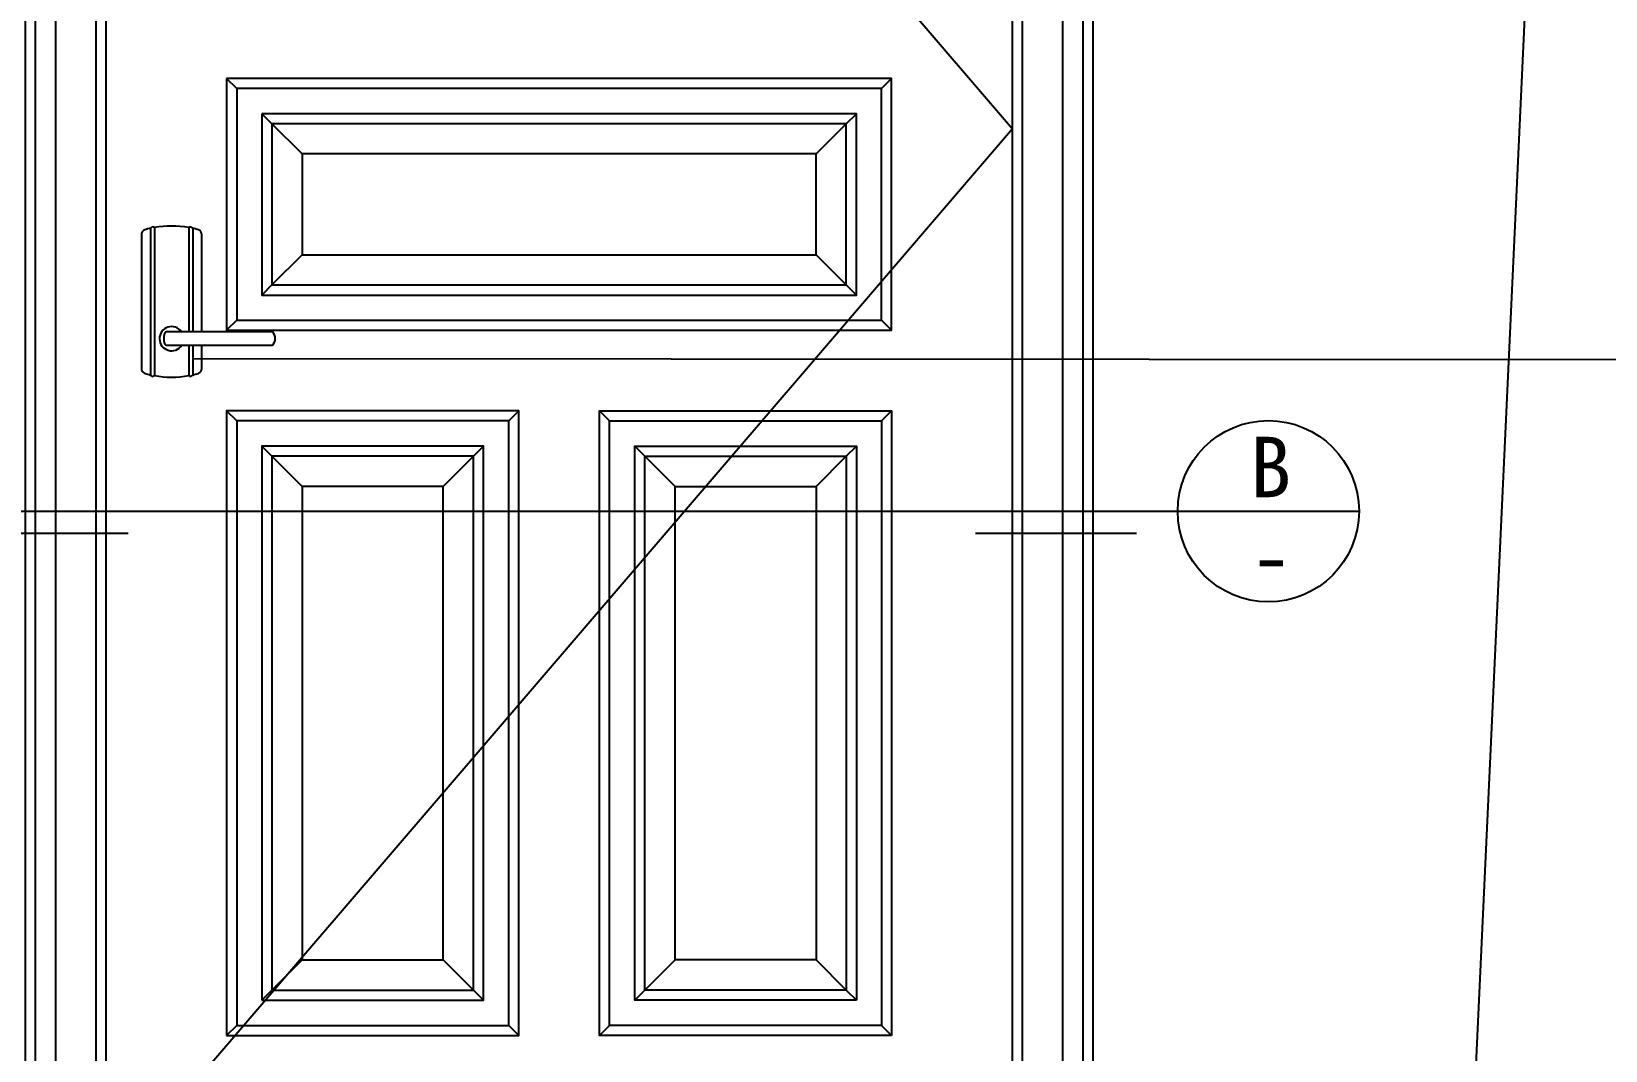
# Model space of a CAD drawing. Header units: metres. Extents: x 284 to 5327, y 183 to 6858.
# Drawn here: x 1071 to 2633, y 4121 to 5133 of the extents above; entities that cross this region are included whole.
import ezdxf

# ---------------------------------------------------------------- set-up
doc = ezdxf.new("R2010")
doc.units = ezdxf.units.M
for name, color, linetype in [('3', 3, 'Continuous'), ('4', 4, 'Continuous'), ('7', 7, 'Continuous'), ('DIM', 3, 'Continuous'), ('TEXT', 3, 'Continuous')]:
    doc.layers.add(name, color=color, linetype=linetype)
doc.dimstyles.get("Standard").update_dxf_attribs({"dimtxt": 2.5, "dimasz": 2.5, "dimexe": 1.25, "dimexo": 0.625, "dimtad": 1, "dimcen": 2.5, "dimazin": 3, "dimtfac": 1, "dimtmove": 0, "dimatfit": 3})

msp = doc.modelspace()

# ---------------------------------------------------------------- linework, layer by layer
at = {"layer": '3'}
for p, q in [((2628.74, 6785.85), (2489.92, 3799.37)), ((1274.46, 5076.17), (1264.46, 5086.17)), ((1914.46, 5076.17), (1924.46, 5086.17)), ((1309.46, 5041.17), (1299.46, 5051.17)), ((1879.46, 5041.17), (1889.46, 5051.17)), ((1339.46, 5011.17), (1309.46, 5041.17)), ((1849.46, 5011.17), (1879.46, 5041.17)), ((1188.82, 4937.49), (1188.82, 4791.73)), ((1192.82, 4938.07), (1192.82, 4791.15)), ((1226.82, 4938.07), (1226.82, 4834.65)), ((1230.82, 4937.49), (1230.82, 4834.65)), ((1339.46, 4911.17), (1309.46, 4881.17)), ((1849.46, 4911.17), (1879.46, 4881.17)), ((1309.46, 4881.17), (1299.46, 4871.17)), ((1879.46, 4881.17), (1889.46, 4871.17)), ((1274.46, 4846.17), (1264.46, 4836.17)), ((1914.46, 4846.17), (1924.46, 4836.17)), ((1226.82, 4821.24), (1226.82, 4791.15)), ((1230.82, 4821.24), (1230.82, 4791.73)), ((1274.46, 4746.17), (1264.46, 4756.17)), ((1544.46, 4746.17), (1554.46, 4756.17)), ((1644.46, 4746.17), (1634.46, 4756.17)), ((1914.46, 4746.17), (1924.46, 4756.17)), ((1309.46, 4711.17), (1299.46, 4721.17)), ((1509.46, 4711.17), (1519.46, 4721.17)), ((1679.46, 4711.17), (1669.46, 4721.17)), ((1879.46, 4711.17), (1889.46, 4721.17)), ((1339.46, 4681.17), (1309.46, 4711.17)), ((1479.46, 4681.17), (1509.46, 4711.17)), ((1709.46, 4681.17), (1679.46, 4711.17)), ((1849.46, 4681.17), (1879.46, 4711.17)), ((1339.46, 4211.15), (1309.46, 4181.15)), ((1479.46, 4211.15), (1509.46, 4181.15)), ((1709.46, 4211.15), (1679.46, 4181.15)), ((1849.46, 4211.15), (1879.46, 4181.15)), ((1309.46, 4181.15), (1299.46, 4171.15)), ((1519.46, 4171.15), (1509.46, 4181.15)), ((1669.46, 4171.15), (1679.46, 4181.15)), ((1879.46, 4181.15), (1889.46, 4171.15)), ((1274.46, 4146.15), (1264.46, 4136.15)), ((1544.46, 4146.15), (1554.46, 4136.15)), ((1644.46, 4146.15), (1634.46, 4136.15)), ((1914.46, 4146.15), (1924.46, 4136.15))]:
    msp.add_line(p, q, dxfattribs=at)
for points in [[(2114.46, 3986.15), (2114.46, 6156.15), (1074.46, 6156.15), (1074.46, 3986.15)], [(2094.46, 3986.15), (2094.46, 6136.15), (1094.46, 6136.15), (1094.46, 3986.15)], [(2054.46, 3986.15), (2054.46, 6096.15), (1134.46, 6096.15), (1134.46, 3986.15)]]:
    msp.add_lwpolyline(points, dxfattribs=at)
for points in [[(1274.46, 5076.17), (1274.46, 4846.17), (1914.46, 4846.17), (1914.46, 5076.17)], [(1299.46, 5051.17), (1299.46, 4871.17), (1889.46, 4871.17), (1889.46, 5051.17)], [(1339.46, 5011.17), (1339.46, 4911.17), (1849.46, 4911.17), (1849.46, 5011.17)], [(1274.46, 4146.15), (1544.46, 4146.15), (1544.46, 4746.17), (1274.46, 4746.17)], [(1914.46, 4146.15), (1644.46, 4146.15), (1644.46, 4746.17), (1914.46, 4746.17)], [(1299.46, 4171.15), (1519.46, 4171.15), (1519.46, 4721.17), (1299.46, 4721.17)], [(1889.46, 4171.15), (1669.46, 4171.15), (1669.46, 4721.17), (1889.46, 4721.17)], [(1339.46, 4211.15), (1479.46, 4211.15), (1479.46, 4681.17), (1339.46, 4681.17)], [(1849.46, 4211.15), (1709.46, 4211.15), (1709.46, 4681.17), (1849.46, 4681.17)], [(1849.46, 4211.15), (1709.46, 4211.15), (1709.46, 4681.17), (1849.46, 4681.17)]]:
    msp.add_lwpolyline(points, close=True, dxfattribs=at)
at = {"layer": '4'}
msp.add_lwpolyline([(1144.46, 6086.15), (2044.46, 5036.15), (1144.46, 3986.15)], dxfattribs=at)
at = {"layer": '7'}
for points in [[(2124.46, 3986.15), (2124.46, 6166.15), (1064.46, 6166.15), (1064.46, 3986.15)], [(2044.46, 3986.15), (2044.46, 6086.15), (1144.46, 6086.15), (1144.46, 3986.15)], [(2044.46, 3986.15), (2044.46, 6086.15), (1144.46, 6086.15), (1144.46, 3986.15)]]:
    msp.add_lwpolyline(points, dxfattribs=at)
for points in [[(1264.46, 5086.17), (1264.46, 4836.17), (1924.46, 4836.17), (1924.46, 5086.17)], [(1309.46, 5041.17), (1309.46, 4881.17), (1879.46, 4881.17), (1879.46, 5041.17)], [(1264.46, 4136.15), (1554.46, 4136.15), (1554.46, 4756.17), (1264.46, 4756.17)], [(1924.46, 4136.15), (1634.46, 4136.15), (1634.46, 4756.17), (1924.46, 4756.17)], [(1309.46, 4181.15), (1509.46, 4181.15), (1509.46, 4711.17), (1309.46, 4711.17)], [(1879.46, 4181.15), (1679.46, 4181.15), (1679.46, 4711.17), (1879.46, 4711.17)]]:
    msp.add_lwpolyline(points, close=True, dxfattribs=at)
msp.add_lwpolyline([(1239.82, 4834.65), (1239.82, 4931.13, 0.32), (1236.49, 4935.84, 0.02), (1230.82, 4937.49, 0.5), (1226.82, 4938.07, 0.09), (1192.82, 4938.07, 0.5), (1188.82, 4937.49, 0.02), (1183.16, 4935.84, 0.32), (1179.82, 4931.13), (1179.82, 4798.09, 0.32), (1183.16, 4793.37, 0.02), (1188.82, 4791.73, 0.5), (1192.82, 4791.15, 0.09), (1226.82, 4791.15, 0.5), (1230.82, 4791.73, 0.02), (1236.49, 4793.37, 0.32), (1239.82, 4798.09), (1239.82, 4821.24)], format="xyb", dxfattribs=at)
msp.add_lwpolyline([(1202.8, 4822.93, 0.28), (1205.47, 4821.24), (1309.82, 4821.24, 0.42), (1309.82, 4834.65), (1205.47, 4834.65, 0.28), (1202.8, 4832.97, 0.14)], format="xyb", close=True, dxfattribs=at)
msp.add_arc((1209.82, 4827.81), 12, 34.8, 326.85, dxfattribs=at)
at = {"layer": 'DIM'}
for p, q in [((1001.49, 4656.52), (2388.37, 4656.52)), ((1166.58, 4634.34), (1006.74, 4634.34)), ((2167.58, 4634.34), (2007.74, 4634.34))]:
    msp.add_line(p, q, dxfattribs=at)
msp.add_circle((2298.37, 4656.52), 90, dxfattribs=at)

# ---------------------------------------------------------------- texts
for s, p in [('B', (2280.17, 4670.43)), ('-', (2280.85, 4581.82))]:
    msp.add_text(s, height=60, dxfattribs=at).set_placement(p)

# ---------------------------------------------------------------- leaders
at = {"layer": 'TEXT'}
msp.add_leader([(1230.82, 4808.19), (2654.9, 4807.16)], dimstyle='Standard', dxfattribs=at)

doc.saveas('drawing.dxf')
